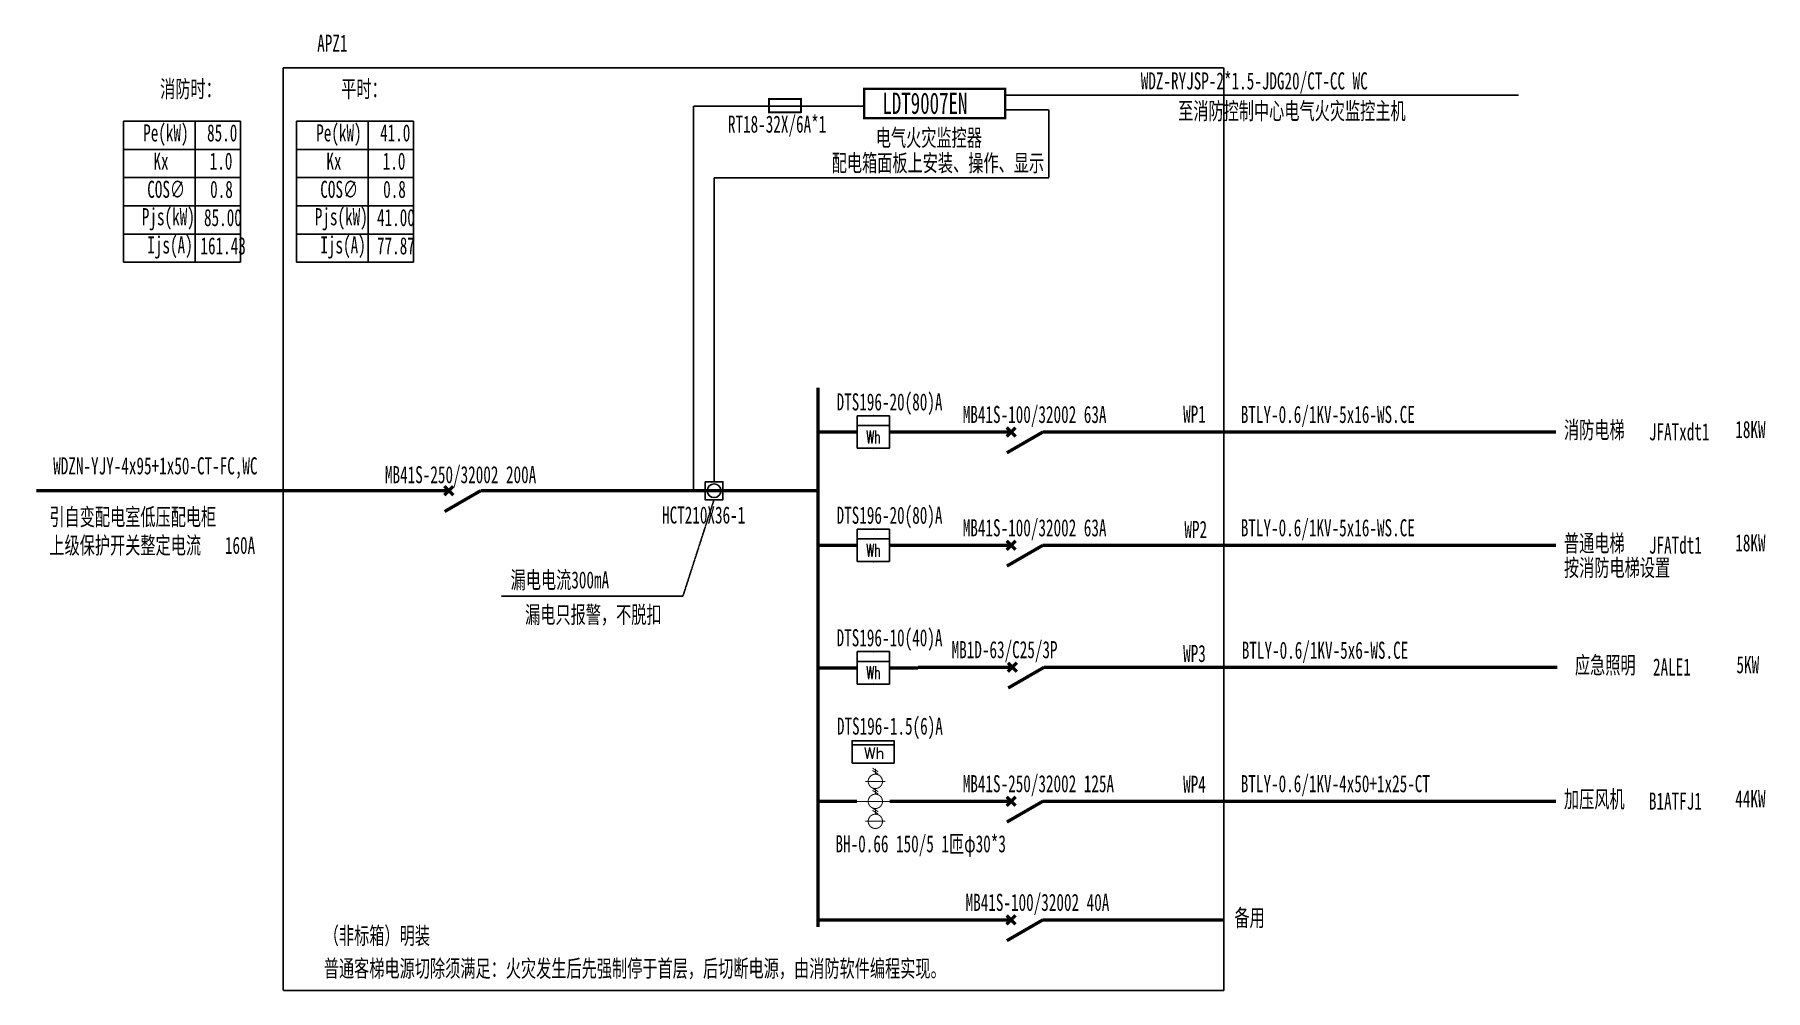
# Model space of a CAD drawing. Extents: x 964930 to 967358, y 84393 to 85734.
import ezdxf
from ezdxf.enums import TextEntityAlignment as Align

# ---------------------------------------------------------------- set-up
doc = ezdxf.new("R2010")
doc.units = 0
doc.header["$MEASUREMENT"] = 0
doc.linetypes.add('DASH', pattern=[0.35, 0.25, -0.1])
doc.layers.add('E-TEXT-PLAN', color=7, linetype='Continuous')
doc.layers.add('WIRE-照明', color=1, linetype='Continuous')
doc.styles.add('_COMPLEX', font='complex_.ttf', dxfattribs={"width": 0.6, "bigfont": 'BY-CHN.SHX'})
doc.styles.add('_SIMPLEX', font='simplex_.ttf', dxfattribs={"width": 0.6})
doc.styles.add('宋体', font='', dxfattribs={"width": 0.65})
doc.styles.get('宋体').set_extended_font_data('SimSun')

# ---------------------------------------------------------------- blocks, each defined once
blk = doc.blocks.new('$equip$00001333')
for p, q in [((-0.5, 0.5), (-0.5, -0.5)), ((0.5, 0.5), (-0.5, 0.5)), ((-0.5, 0.2), (0.5, 0.2)), ((0.5, -0.5), (0.5, 0.5)), ((-0.5, -0.5), (0.5, -0.5))]:
    blk.add_line(p, q)
for p in [(-0.5, 0), (0, 0.5), (0.5, 0), (0, -0.5)]:
    blk.add_point(p)
at = {"style": '_COMPLEX', "width": 0.6}
blk.add_text('Wh', height=0.4, dxfattribs=at).set_placement((0, -0.35), align=Align.CENTER)
at = {"flags": 9}
blk.add_attdef('A', (0, 0), '', height=0.00002, dxfattribs=at)
blk = doc.blocks.new('A$C724342C4')
at = {"layer": 'WIRE-照明', "color": 3, "linetype": 'Continuous', "const_width": 50}
for points in [[(0, 0), (-369, 0), (-369, 0)], [(68, -68), (-68, 68)], [(-68, -68), (68, 68)], [(483, 0), (-64, -316)], [(837, 0), (483, 0), (483, 0)]]:
    blk.add_lwpolyline(points, dxfattribs=at)
blk = doc.blocks.new('$element$00000586')
blk.add_line((0.173, 0), (0.173, -1))
blk.add_lwpolyline([(-0.267, 0), (0.267, 0), (0.267, -1), (-0.267, -1), (-0.267, 0)])
at = {"style": '_SIMPLEX'}
blk.add_text('Wh', height=0.2667, rotation=270, dxfattribs=at).set_placement((-0.161, -0.281))
at = {"flags": 9}
blk.add_attdef('S', (0, 0), '', height=0.00000667, dxfattribs=at)
blk.add_attdef('S', (0, 0), '', height=0.00000667, dxfattribs=at)
blk.add_attdef('S', (0, 0), '', height=0.00000667, dxfattribs=at)
blk = doc.blocks.new('$element$00000584')
at = {"const_width": 0.0233}
for points in [[(0, 0), (0, -1)], [(-0.467, -0.267), (-0.467, -0.733)], [(0.467, -0.267), (0.467, -0.733)], [(-0.3, -0.5), (-0.167, -0.5)], [(-0.211, -0.433), (-0.294, -0.567)], [(-0.158, -0.433), (-0.242, -0.567)], [(0.167, -0.5), (0.3, -0.5)], [(0.256, -0.433), (0.172, -0.567)], [(0.308, -0.433), (0.225, -0.567)], [(0.633, -0.5), (0.767, -0.5)], [(0.722, -0.433), (0.639, -0.567)], [(0.775, -0.433), (0.692, -0.567)]]:
    blk.add_lwpolyline(points, dxfattribs=at)
for points in [[(-0.467, -0.333, 1), (-0.467, -0.667, 1), (-0.467, -0.333)], [(0, -0.333, 1), (0, -0.667, 1), (0, -0.333)], [(0.467, -0.333, 1), (0.467, -0.667, 1), (0.467, -0.333)]]:
    blk.add_lwpolyline(points, format="xyb", close=True, dxfattribs=at)
at = {"flags": 9}
blk.add_attdef('S', (0, 0), '', height=0.00000667, dxfattribs=at)
blk = doc.blocks.new('漏电探头')
at = {"layer": 'E-TEXT-PLAN', "color": 3}
blk.add_lwpolyline([(-188, 377), (-188, 0), (188, 0), (188, 377)], close=True, dxfattribs=at)
blk.add_circle((0, 188), 144, dxfattribs=at)

msp = doc.modelspace()

# ---------------------------------------------------------------- linework, layer by layer
at = {"color": 0, "linetype": 'DASH'}
for p, q in [((965854.3, 85634.1), (965854.3, 85094.4)), ((965854.3, 85634.1), (966093.3, 85634.1)), ((967011.5, 85649.6), (966291.6, 85649.6)), ((966352.8, 85629), (966291.6, 85629)), ((966352.8, 85533.3), (966352.8, 85629)), ((965883.1, 85533.3), (966352.8, 85533.3)), ((965883.1, 85107), (965883.1, 85533.3)), ((965883.1, 85081.8), (965839.5, 84946.6)), ((965584.5, 84946.6), (965839.5, 84946.6))]:
    msp.add_line(p, q, dxfattribs=at)
at = {"color": 0, "linetype": 'ByBlock'}
for p, q in [((965054.9, 85612.9), (965054.9, 85414.9)), ((965054.9, 85612.9), (965218.8, 85612.9)), ((965155.5, 85612.9), (965155.5, 85414.9)), ((965218.8, 85612.9), (965218.8, 85414.9)), ((965297.6, 85612.9), (965297.6, 85414.9)), ((965297.6, 85612.9), (965461.5, 85612.9)), ((965398.2, 85612.9), (965398.2, 85414.9)), ((965461.5, 85612.9), (965461.5, 85414.9)), ((965054.9, 85573.3), (965218.8, 85573.3)), ((965297.6, 85573.3), (965461.5, 85573.3)), ((965054.9, 85533.7), (965218.8, 85533.7)), ((965297.6, 85533.7), (965461.5, 85533.7)), ((965054.9, 85494.1), (965218.8, 85494.1)), ((965297.6, 85494.1), (965461.5, 85494.1)), ((965054.9, 85454.5), (965218.8, 85454.5)), ((965297.6, 85454.5), (965461.5, 85454.5)), ((965054.9, 85414.9), (965218.8, 85414.9)), ((965297.6, 85414.9), (965461.5, 85414.9))]:
    msp.add_line(p, q, dxfattribs=at)
at = {"color": 0, "linetype": 'DASH'}
msp.add_lwpolyline([(965278.7, 84393.5), (966598.3, 84393.5), (966598.3, 85687.5), (965278.7, 85687.5)], close=True, dxfattribs=at)
at = {"color": 0, "linetype": 'Continuous'}
for points, const_width in [([(966093.7, 85615.5), (966093.7, 85658.1), (966291.6, 85658.1), (966291.6, 85617), (966093, 85617)], 3.21), ([(966005.1, 85624.2), (966005.1, 85644), (965960.4, 85644), (965960.4, 85625.4), (966005.1, 85625.4)], 2.81)]:
    msp.add_lwpolyline(points, dxfattribs=dict(at, const_width=const_width))
at = {"color": 0}
for points, const_width in [([(966029, 85239.2), (966029, 84482.4)], 4.41), ([(966083.7, 85176.8), (966029, 85176.8)], 4.8), ([(966265.8, 85176.8), (966129.3, 85176.8)], 4.8), ([(967064, 85176.8), (966376.9, 85176.8)], 4.8), ([(965477.1, 85094.4), (964932.5, 85094.4)], 4.8), ([(965588.2, 85094.4), (966029, 85094.4)], 4.8), ([(966083.7, 85017.9), (966029, 85017.9)], 4.8), ([(966265.8, 85017.9), (966129.3, 85017.9)], 4.8), ([(967064, 85017.9), (966376.9, 85017.9)], 4.8), ([(966083.7, 84845.9), (966027.8, 84845.9)], 4.8), ([(966169.4, 84845.9), (966129.3, 84845.9)], 4.8), ([(966267.6, 84846.8), (966169.4, 84846.8)], 4.8), ([(967065.8, 84846.8), (966378.7, 84846.8)], 4.8), ([(966083.7, 84658.8), (966029, 84658.8)], 4.8), ([(966265.8, 84658.8), (966129.3, 84658.8)], 4.8), ([(967064, 84658.8), (966376.9, 84658.8)], 4.8), ([(966265.8, 84492.4), (966029, 84492.4)], 4.8), ([(966598.3, 84492.4), (966376.9, 84492.4)], 4.8)]:
    msp.add_lwpolyline(points, dxfattribs=dict(at, const_width=const_width))

# ---------------------------------------------------------------- block references
for name, p, xscale, yscale, zscale in [('$equip$00001333', (966106.5, 85176.8), 45.6, 45.6, 45.6), ('A$C724342C4', (966299.8, 85176.8), 0.09216000000000002, 0.09216000000000002, 0.09216000000000002), ('A$C724342C4', (965511.1, 85094.4), 0.09216000000000002, 0.09216000000000002, 0.09216000000000002), ('漏电探头', (965883.1, 85081.8), 0.06686666746377945, 0.06686666746377945, 0.06686666746377945), ('$equip$00001333', (966106.5, 85017.9), 45.6, 45.6, 45.6), ('A$C724342C4', (966299.8, 85017.9), 0.09216000000000002, 0.09216000000000002, 0.09216000000000002), ('$equip$00001333', (966106.5, 84845.9), 45.6, 45.6, 45.6), ('A$C724342C4', (966301.6, 84846.8), 0.09216000000000002, 0.09216000000000002, 0.09216000000000002), ('A$C724342C4', (966299.8, 84658.8), 0.09216000000000002, 0.09216000000000002, 0.09216000000000002), ('A$C724342C4', (966299.8, 84492.4), 0.09216000000000002, 0.09216000000000002, 0.09216000000000002)]:
    msp.add_blockref(name, p, dxfattribs=dict(at, xscale=xscale, yscale=yscale, zscale=zscale))
at = {"color": 0, "rotation": 90}
for name, p, xscale, yscale, zscale in [('$element$00000586', (966076.8, 84728), 58.8, 58.8, 58.8), ('$element$00000584', (966079.4, 84658.7), 60, 60, 60)]:
    msp.add_blockref(name, p, dxfattribs=dict(at, xscale=xscale, yscale=yscale, zscale=zscale))

# ---------------------------------------------------------------- texts
at = {"color": 0, "style": '宋体', "width": 0.65}
for s, p in [('APZ1', (965326.5, 85710.3)), ('WDZ-RYJSP-2*1.5-JDG20/CT-CC WC', (966481.7, 85657.4)), ('消防时：', (965106.1, 85646.2)), ('平时：', (965360.1, 85646.2)), ('至消防控制中心电气火灾监控主机', (966534.1, 85615.3)), ('Pe(kW)', (965082.4, 85584.5)), ('85.0', (965172, 85584.5)), ('Pe(kW)', (965325.1, 85584.5)), ('41.0', (965414.7, 85584.5)), ('电气火灾监控器', (966110, 85577.8)), ('Kx', (965096.8, 85544.9)), ('1.0', (965175.7, 85544.9)), ('Kx', (965339.4, 85544.9)), ('1.0', (965418.4, 85544.9)), ('配电箱面板上安装、操作、显示', (966048.2, 85542.3)), ('COS∅', (965088.1, 85505.3)), ('0.8', (965176.3, 85505.3)), ('COS∅', (965330.8, 85505.3)), ('0.8', (965419, 85505.3)), ('Pjs(kW)', (965080.5, 85466.9)), ('85.00', (965167.7, 85465.7)), ('Pjs(kW)', (965323.1, 85466.9)), ('41.00', (965410.4, 85465.7)), ('Ijs(A)', (965088.2, 85427.3)), ('161.43', (965162.7, 85426.1)), ('Ijs(A)', (965330.9, 85427.3)), ('77.87', (965410.4, 85426.1)), ('BTLY-0.6/1KV-5x16-WS.CE', (966622, 85189.5)), ('WP1', (966541.1, 85189.9)), ('消防电梯', (967075.3, 85167.8)), ('JFATxdt1', (967194.5, 85165.2)), ('18KW', (967315.6, 85168.4)), ('WDZN-YJY-4x95+1x50-CT-FC,WC', (964956.2, 85117.4)), ('引自变配电室低压配电柜', (964950.8, 85045.8)), ('WP2', (966542.9, 85028.2)), ('BTLY-0.6/1KV-5x16-WS.CE', (966622, 85030.5)), ('上级保护开关整定电流', (964950.8, 85005.9)), ('160A', (965197, 85005.9)), ('普通电梯', (967075.3, 85008.8)), ('JFATdt1', (967194.5, 85006.2)), ('18KW', (967315.6, 85009.4)), ('按消防电梯设置', (967075.3, 84974.5)), ('漏电电流300mA', (965597.8, 84957.4)), ('漏电只报警，不脱扣', (965618.1, 84908.7)), ('WP3', (966541.1, 84854.2)), ('BTLY-0.6/1KV-5x6-WS.CE', (966623.4, 84858.7)), ('应急照明', (967090.7, 84837.8)), ('2ALE1', (967200.2, 84835.2)), ('5KW', (967317.3, 84838.4)), ('WP4', (966541.1, 84670.7)), ('BTLY-0.6/1KV-4x50+1x25-CT', (966622, 84671.5)), ('加压风机', (967075.3, 84649.8)), ('B1ATFJ1', (967194.5, 84647.1)), ('44KW', (967315.6, 84650.4)), ('备用', (966613, 84483.4)), ('（非标箱）明装', (965335.7, 84458.3)), ('普通客梯电源切除须满足：火灾发生后先强制停于首层，后切断电源，由消防软件编程实现。', (965335.7, 84412.3))]:
    msp.add_text(s, height=24, dxfattribs=at).set_placement(p)
at = {"color": 1, "style": '宋体', "width": 0.65}
for s, height, p in [('LDT9007EN', 30, (966119.2, 85623.1)), ('HCT210X36-1', 24, (965810.2, 85048.4))]:
    msp.add_text(s, height=height, dxfattribs=at).set_placement(p)
at = {"color": 3, "style": '宋体', "width": 0.65}
msp.add_text('RT18-32X/6A*1', height=24, dxfattribs=at).set_placement((965902.6, 85596.8))
at = {"color": 4, "style": '宋体', "width": 0.65}
for s, p in [('DTS196-20(80)A', (966055, 85207.1)), ('DTS196-20(80)A', (966055, 85048.1)), ('DTS196-10(40)A', (966055, 84876.2)), ('MB1D-63/C25/3P', (966216.4, 84859.5))]:
    msp.add_text(s, height=24, dxfattribs=at).set_placement(p)
at = {"color": 222, "style": '宋体', "width": 0.65}
for p in [(966232, 85189.5), (966232, 85030.5)]:
    msp.add_text('MB41S-100/32002 63A', height=24, dxfattribs=at).set_placement(p)
at = {"color": 40, "style": '宋体', "width": 0.65}
msp.add_text('MB41S-250/32002 200A', height=24, dxfattribs=at).set_placement((965421.5, 85105))
at = {"color": 2, "style": '宋体', "width": 0.65}
msp.add_text('DTS196-1.5(6)A', height=24, dxfattribs=at).set_placement((966055.5, 84752.3))
at = {"color": 30, "style": '宋体', "width": 0.65}
msp.add_text('MB41S-250/32002 125A', height=24, dxfattribs=at).set_placement((966232, 84671.5))
at = {"color": 1, "linetype": 'Continuous', "style": '宋体', "width": 0.65}
msp.add_text('BH-0.66 150/5 1匝φ30*3', height=24, dxfattribs=at).set_placement((966053.5, 84587.2))
at = {"color": 234, "style": '宋体', "width": 0.65}
msp.add_text('MB41S-100/32002 40A', height=24, dxfattribs=at).set_placement((966236, 84505))

doc.saveas('drawing.dxf')
